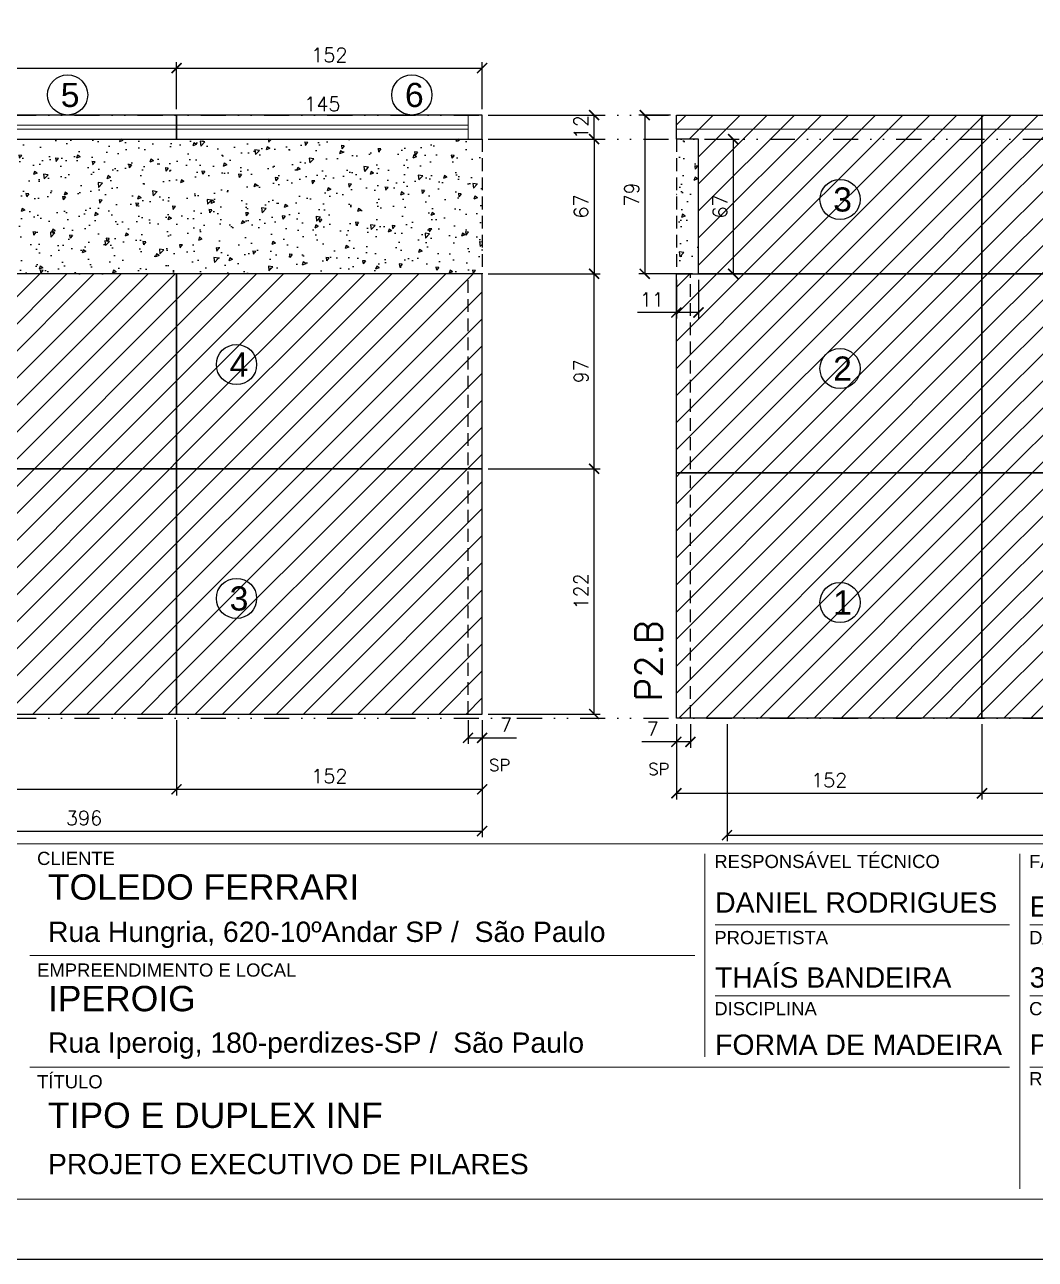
# Model space of a CAD drawing. Extents: x -23436 to 4767, y -3862 to 10024.
# Drawn here: x -15473 to -14971, y 6382 to 6996 of the extents above; entities that cross this region are included whole.
import ezdxf
from ezdxf.enums import TextEntityAlignment as Align

# ---------------------------------------------------------------- set-up
doc = ezdxf.new("R2010")
doc.units = 0
doc.header["$PDMODE"] = 2
doc.header["$PDSIZE"] = 10
doc.linetypes.add('DIVIDE2', pattern=[0.625, 0.25, -0.125, 0, -0.125, 0, -0.125])
doc.linetypes.add('HIDDEN', pattern=[9.525, 6.35, -3.175])
doc.layers.get('0').update_dxf_attribs({"lineweight": 13})
doc.layers.get('Defpoints').update_dxf_attribs({"lineweight": 13})
for name, color, linetype in [('Concreto', 250, 'HIDDEN'), ('Cota', 4, 'Continuous'), ('Cota Sarrafo', 180, 'Continuous'), ('MB Logo', 254, 'Continuous'), ('Nível', 160, 'Continuous'), ('Painéis', 30, 'Continuous'), ('Reaproveitamento', 252, 'Continuous'), ('Romaneio', 10, 'Continuous'), ('Sarrafo de Pressão', 42, 'HIDDEN')]:
    doc.layers.add(name, color=color, linetype=linetype)
for name, color, linetype, lineweight in [('cotas', 4, 'Continuous', 13), ('FOLHA MB', 7, 'Continuous', 13), ('Texto Seção', 7, 'Continuous', 15)]:
    doc.layers.add(name, color=color, linetype=linetype, lineweight=lineweight)
doc.layers.add('Laje_Perimetro', color=7, linetype='Continuous', plot=False)
doc.styles.add('ARIAL', font='arial.ttf', dxfattribs={"oblique": 15, "height": 25})
doc.styles.add('MB_C01', font='arial.ttf', dxfattribs={"height": 1.3})
doc.styles.add('MB_C02', font='arial.ttf', dxfattribs={"height": 2})
doc.styles.add('MB_C03', font='arial.ttf', dxfattribs={"height": 2.5})
doc.styles.add('REGUA-120', font='ROMANS.shx', dxfattribs={"height": 15})
doc.styles.add('ROMANS', font='romans.shx')
doc.dimstyles.new('Cota Paínel', dxfattribs={"dimtxt": 7, "dimasz": 5, "dimexe": 3, "dimexo": 3, "dimgap": 3, "dimtad": 1, "dimdec": 1, "dimzin": 12, "dimdsep": 46, "dimtxsty": 'ROMANS', "dimblk": 'ARCHTICK', "dimcen": 0, "dimclrd": 4, "dimclre": 4, "dimclrt": 1, "dimadec": 1, "dimazin": 3, "dimtfac": 1, "dimtdec": 1, "dimtmove": 0, "dimatfit": 3, "dimldrblk": 'OBLIQUE', "dimfxl": 0, "dimtolj": 1, "dimtzin": 12, "dimarcsym": 0})
doc.dimstyles.new('PAINEL', dxfattribs={"dimtxt": 7, "dimasz": 5, "dimexe": 3, "dimexo": 3, "dimgap": 3, "dimtad": 1, "dimdec": 1, "dimzin": 12, "dimdsep": 46, "dimtxsty": 'ROMANS', "dimblk": 'ARCHTICK', "dimcen": 0, "dimclrd": 4, "dimclre": 4, "dimclrt": 1, "dimadec": 1, "dimazin": 3, "dimtfac": 1, "dimtdec": 1, "dimtmove": 0, "dimatfit": 3, "dimldrblk": 'OBLIQUE', "dimfxl": 0, "dimtolj": 1, "dimtzin": 12, "dimarcsym": 0})
doc.dimstyles.new('projeto2', dxfattribs={"dimtxt": 7, "dimasz": 5, "dimexe": 1.25, "dimexo": 2.5, "dimgap": 2, "dimtad": 1, "dimdec": 1, "dimdsep": 46, "dimtxsty": 'ROMANS', "dimblk": 'OBLIQUE', "dimcen": 10, "dimdle": 1, "dimse1": 1, "dimse2": 1, "dimsd1": 1, "dimsd2": 1, "dimclrd": 256, "dimclre": 256, "dimclrt": 1, "dimadec": 0, "dimazin": 0, "dimtfac": 1, "dimtdec": 1, "dimtmove": 0, "dimatfit": 3, "dimldrblk": 'OBLIQUE', "dimfxl": 0, "dimlwd": -1, "dimlwe": -1, "dimarcsym": 0})
pattern_1 = [(45, (-11602.353, -9e-13), (-6.735192, 6.735192), [])]

# ---------------------------------------------------------------- blocks, each defined once
blk = doc.blocks.new('A$C169d8357')
at = {"layer": 'FOLHA MB', "color": 1}
for p, q in [((1109.82, 356.72), (70, 356.72)), ((786.55, 351.67), (786.55, 250.65)), ((943.14, 351.67), (943.14, 184.99)), ((938.09, 316.32), (791.61, 316.32)), ((1109.82, 316.32), (948.19, 316.32)), ((781.5, 301.16), (450.7, 301.16)), ((938.09, 280.96), (791.61, 280.96)), ((1109.82, 280.96), (948.19, 280.96)), ((938.09, 245.6), (450.7, 245.6)), ((1109.82, 245.6), (948.19, 245.6))]:
    blk.add_line(p, q, dxfattribs=at)
for points in [[(0, 1199.94), (0, 149.94), (1485.02, 149.94), (1485.02, 1199.94)], [(70, 1169.94), (70, 179.94), (1455.02, 179.94), (1455.02, 1169.94)]]:
    blk.add_lwpolyline(points, close=True, dxfattribs=at)
at = {"layer": 'FOLHA MB', "color": 6}
for s, height, style, p in [('CLIENTE', 6.566, 'MB_C01', (454.33, 346.12)), ('RESPONSÁVEL TÉCNICO', 6.5663, 'MB_C01', (791.21, 344.6)), ('FASE DO PROJETO', 6.5663, 'MB_C01', (947.79, 344.6)), ('Rua Hungria, 620-10ºAndar SP /  São Paulo', 10.102, 'MB_C02', (459.73, 307.83)), ('PROJETISTA', 6.566, 'MB_C01', (791.21, 306.72)), ('DATA', 6.566, 'MB_C01', (947.79, 306.72)), ('EMPREENDIMENTO E LOCAL', 6.5663, 'MB_C01', (454.33, 290.56)), ('DISCIPLINA', 6.566, 'MB_C01', (791.21, 271.36)), ('COR MADEIRA', 6.5663, 'MB_C01', (947.79, 271.36)), ('Rua Iperoig, 180-perdizes-SP /  São Paulo', 10.102, 'MB_C02', (459.73, 252.69)), ('TÍTULO', 6.566, 'MB_C01', (454.33, 234.99)), ('REVISÃO', 6.566, 'MB_C01', (947.79, 236.51)), ('PROJETO EXECUTIVO DE PILARES', 10.102, 'MB_C02', (459.73, 192.28))]:
    blk.add_text(s, height=height, dxfattribs=dict(at, style=style)).set_placement(p)
at = {"layer": 'FOLHA MB', "color": 5}
for s, height, style, p in [('TOLEDO FERRARI', 12.6276, 'MB_C03', (459.73, 328.83)), ('DANIEL RODRIGUES', 10.102, 'MB_C02', (791.61, 322.38)), ('EXECUTIVO', 10.102, 'MB_C02', (948.09, 320.46)), ('THAÍS BANDEIRA', 10.102, 'MB_C02', (791.51, 285.11)), ('31/05/2023', 10.102, 'MB_C02', (948.09, 285.11)), ('IPEROIG', 12.628, 'MB_C03', (459.73, 273.34)), ('PADRÃO', 10.102, 'MB_C02', (948.09, 251.76)), ('FORMA DE MADEIRA', 10.102, 'MB_C02', (791.61, 251.66)), ('TIPO E DUPLEX INF', 12.6276, 'MB_C03', (459.73, 215.3))]:
    blk.add_text(s, height=height, dxfattribs=dict(at, style=style)).set_placement(p)
blk = doc.blocks.new('_ArchTick')
at = {"color": 0, "linetype": 'ByBlock', "const_width": 0.15}
blk.add_lwpolyline([(-0.5, -0.5), (0.5, 0.5)], dxfattribs=at)
blk = doc.blocks.new('*D3924')
at = {"layer": 'cotas', "color": 4, "lineweight": -2, "transparency": 16777216}
for p, q in [((-15242.67, 6775.55), (-15186.97, 6775.55)), ((-15189.97, 6653.55), (-15189.97, 6775.55)), ((-15242.67, 6653.55), (-15186.97, 6653.55))]:
    blk.add_line(p, q, dxfattribs=at)
at = {"layer": 'Defpoints', "color": 0, "transparency": 16777216}
for p in [(-15245.67, 6775.55), (-15189.97, 6775.55), (-15245.67, 6653.55)]:
    blk.add_point(p, dxfattribs=at)
at = {"layer": 'cotas', "color": 4, "lineweight": -2, "transparency": 16777216, "xscale": 5, "yscale": 5, "zscale": 5}
for p, rotation in [((-15189.97, 6775.55), 90), ((-15189.97, 6653.55), 270)]:
    blk.add_blockref('_ArchTick', p, dxfattribs=dict(at, rotation=rotation))
at = {"layer": 'cotas', "color": 1, "transparency": 16777216, "insert": (-15196.47, 6714.55), "char_height": 7, "attachment_point": 5, "rotation": 90, "style": 'ROMANS'}
blk.add_mtext('\\A1;122', dxfattribs=at)
blk = doc.blocks.new('_OBLIQUE')
at = {"color": 0, "linetype": 'ByBlock', "lineweight": -2}
for p, q in [((0, 0), (-1, 0)), ((-0.5, -0.5), (0.5, 0.5))]:
    blk.add_line(p, q, dxfattribs=at)
blk = doc.blocks.new('*D3925')
at = {"layer": 'cotas', "color": 4, "lineweight": -2, "transparency": 16777216}
for p, q in [((-15641.67, 6650.55), (-15641.67, 6613.09)), ((-15397.67, 6650.55), (-15397.67, 6613.09)), ((-15641.67, 6616.09), (-15397.67, 6616.09))]:
    blk.add_line(p, q, dxfattribs=at)
at = {"layer": 'Defpoints', "color": 0, "transparency": 16777216}
for p in [(-15641.67, 6653.55), (-15397.67, 6653.55), (-15397.67, 6616.09)]:
    blk.add_point(p, dxfattribs=at)
at = {"layer": 'cotas', "color": 4, "lineweight": -2, "transparency": 16777216, "xscale": 5, "yscale": 5, "zscale": 5, "rotation": 180}
blk.add_blockref('_ArchTick', (-15641.67, 6616.09), dxfattribs=at)
at = {"layer": 'cotas', "color": 4, "lineweight": -2, "transparency": 16777216, "xscale": 5, "yscale": 5, "zscale": 5}
blk.add_blockref('_ArchTick', (-15397.67, 6616.09), dxfattribs=at)
at = {"layer": 'cotas', "color": 1, "transparency": 16777216, "insert": (-15519.67, 6622.59), "char_height": 7, "attachment_point": 5, "style": 'ROMANS'}
blk.add_mtext('\\A1;244', dxfattribs=at)
blk = doc.blocks.new('*D3926')
at = {"layer": 'cotas', "color": 4, "lineweight": -2, "transparency": 16777216}
for p, q in [((-15397.67, 6650.55), (-15397.67, 6613.09)), ((-15245.67, 6650.55), (-15245.67, 6613.09)), ((-15397.67, 6616.09), (-15245.67, 6616.09))]:
    blk.add_line(p, q, dxfattribs=at)
at = {"layer": 'Defpoints', "color": 0, "transparency": 16777216}
for p in [(-15397.67, 6653.55), (-15245.67, 6653.55), (-15245.67, 6616.09)]:
    blk.add_point(p, dxfattribs=at)
at = {"layer": 'cotas', "color": 4, "lineweight": -2, "transparency": 16777216, "xscale": 5, "yscale": 5, "zscale": 5, "rotation": 180}
blk.add_blockref('_ArchTick', (-15397.67, 6616.09), dxfattribs=at)
at = {"layer": 'cotas', "color": 4, "lineweight": -2, "transparency": 16777216, "xscale": 5, "yscale": 5, "zscale": 5}
blk.add_blockref('_ArchTick', (-15245.67, 6616.09), dxfattribs=at)
at = {"layer": 'cotas', "color": 1, "transparency": 16777216, "insert": (-15321.67, 6622.59), "char_height": 7, "attachment_point": 5, "style": 'ROMANS'}
blk.add_mtext('\\A1;152', dxfattribs=at)
blk = doc.blocks.new('*D3927')
at = {"layer": 'cotas', "color": 4, "lineweight": -2, "transparency": 16777216}
for p, q in [((-15242.67, 6951.55), (-15186.97, 6951.55)), ((-15189.97, 6939.55), (-15189.97, 6951.55)), ((-15242.67, 6939.55), (-15186.97, 6939.55))]:
    blk.add_line(p, q, dxfattribs=at)
at = {"layer": 'Defpoints', "color": 0, "transparency": 16777216}
for p in [(-15245.67, 6951.55), (-15189.97, 6951.55), (-15245.67, 6939.55)]:
    blk.add_point(p, dxfattribs=at)
at = {"layer": 'cotas', "color": 4, "lineweight": -2, "transparency": 16777216, "xscale": 5, "yscale": 5, "zscale": 5}
for p, rotation in [((-15189.97, 6951.55), 90), ((-15189.97, 6939.55), 270)]:
    blk.add_blockref('_ArchTick', p, dxfattribs=dict(at, rotation=rotation))
at = {"layer": 'cotas', "color": 1, "transparency": 16777216, "insert": (-15196.47, 6945.55), "char_height": 7, "attachment_point": 5, "rotation": 90, "style": 'ROMANS'}
blk.add_mtext('\\A1;12', dxfattribs=at)
blk = doc.blocks.new('*D3928')
at = {"layer": 'cotas', "color": 4, "lineweight": -2, "transparency": 16777216}
for p, q in [((-15630.67, 6948.55), (-15630.67, 6977.91)), ((-15397.67, 6954.55), (-15397.67, 6977.91)), ((-15630.67, 6974.91), (-15397.67, 6974.91))]:
    blk.add_line(p, q, dxfattribs=at)
at = {"layer": 'Defpoints', "color": 0, "transparency": 16777216}
for p in [(-15397.67, 6974.91), (-15397.67, 6951.55), (-15630.67, 6945.55)]:
    blk.add_point(p, dxfattribs=at)
at = {"layer": 'cotas', "color": 4, "lineweight": -2, "transparency": 16777216, "xscale": 5, "yscale": 5, "zscale": 5, "rotation": 180}
blk.add_blockref('_ArchTick', (-15630.67, 6974.91), dxfattribs=at)
at = {"layer": 'cotas', "color": 4, "lineweight": -2, "transparency": 16777216, "xscale": 5, "yscale": 5, "zscale": 5}
blk.add_blockref('_ArchTick', (-15397.67, 6974.91), dxfattribs=at)
at = {"layer": 'cotas', "color": 1, "transparency": 16777216, "insert": (-15514.17, 6981.41), "char_height": 7, "attachment_point": 5, "style": 'ROMANS'}
blk.add_mtext('\\A1;233', dxfattribs=at)
blk = doc.blocks.new('*D3929')
at = {"layer": 'cotas', "color": 4, "lineweight": -2, "transparency": 16777216}
for p, q in [((-15397.67, 6954.55), (-15397.67, 6977.91)), ((-15245.67, 6954.55), (-15245.67, 6977.91)), ((-15397.67, 6974.91), (-15245.67, 6974.91))]:
    blk.add_line(p, q, dxfattribs=at)
at = {"layer": 'Defpoints', "color": 0, "transparency": 16777216}
for p in [(-15245.67, 6974.91), (-15397.67, 6951.55), (-15245.67, 6951.55)]:
    blk.add_point(p, dxfattribs=at)
at = {"layer": 'cotas', "color": 4, "lineweight": -2, "transparency": 16777216, "xscale": 5, "yscale": 5, "zscale": 5, "rotation": 180}
blk.add_blockref('_ArchTick', (-15397.67, 6974.91), dxfattribs=at)
at = {"layer": 'cotas', "color": 4, "lineweight": -2, "transparency": 16777216, "xscale": 5, "yscale": 5, "zscale": 5}
blk.add_blockref('_ArchTick', (-15245.67, 6974.91), dxfattribs=at)
at = {"layer": 'cotas', "color": 1, "transparency": 16777216, "insert": (-15321.67, 6981.41), "char_height": 7, "attachment_point": 5, "style": 'ROMANS'}
blk.add_mtext('\\A1;152', dxfattribs=at)
blk = doc.blocks.new('*D3931')
at = {"layer": 'cotas', "color": 4, "lineweight": -2, "transparency": 16777216}
for p, q in [((-15641.67, 6650.55), (-15641.67, 6592.31)), ((-15245.67, 6650.55), (-15245.67, 6592.31)), ((-15641.67, 6595.31), (-15245.67, 6595.31))]:
    blk.add_line(p, q, dxfattribs=at)
at = {"layer": 'Defpoints', "color": 0, "transparency": 16777216}
for p in [(-15641.67, 6653.55), (-15245.67, 6653.55), (-15245.67, 6595.31)]:
    blk.add_point(p, dxfattribs=at)
at = {"layer": 'cotas', "color": 4, "lineweight": -2, "transparency": 16777216, "xscale": 5, "yscale": 5, "zscale": 5, "rotation": 180}
blk.add_blockref('_ArchTick', (-15641.67, 6595.31), dxfattribs=at)
at = {"layer": 'cotas', "color": 4, "lineweight": -2, "transparency": 16777216, "xscale": 5, "yscale": 5, "zscale": 5}
blk.add_blockref('_ArchTick', (-15245.67, 6595.31), dxfattribs=at)
at = {"layer": 'cotas', "color": 1, "transparency": 16777216, "insert": (-15443.67, 6601.81), "char_height": 7, "attachment_point": 5, "style": 'ROMANS'}
blk.add_mtext('\\A1;396', dxfattribs=at)
blk = doc.blocks.new('*D3879')
at = {"layer": 'Cota', "color": 4, "lineweight": -2, "transparency": 16777216}
for p, q in [((-15252.67, 6650.55), (-15252.67, 6638.69)), ((-15245.67, 6650.55), (-15245.67, 6638.69)), ((-15252.67, 6641.69), (-15245.67, 6641.69)), ((-15245.67, 6641.69), (-15228.5, 6641.69))]:
    blk.add_line(p, q, dxfattribs=at)
at = {"layer": 'Defpoints', "color": 0, "transparency": 16777216}
for p in [(-15252.67, 6653.55), (-15245.67, 6653.55), (-15245.67, 6641.69)]:
    blk.add_point(p, dxfattribs=at)
at = {"layer": 'Cota', "color": 4, "lineweight": -2, "transparency": 16777216, "xscale": 5, "yscale": 5, "zscale": 5, "rotation": 180}
blk.add_blockref('_ArchTick', (-15252.67, 6641.69), dxfattribs=at)
at = {"layer": 'Cota', "color": 4, "lineweight": -2, "transparency": 16777216, "xscale": 5, "yscale": 5, "zscale": 5}
blk.add_blockref('_ArchTick', (-15245.67, 6641.69), dxfattribs=at)
at = {"layer": 'Cota', "color": 1, "transparency": 16777216, "insert": (-15233.83, 6648.19), "char_height": 7, "attachment_point": 5, "style": 'ROMANS'}
blk.add_mtext('\\A1;7', dxfattribs=at)
blk = doc.blocks.new('*D3884')
at = {"layer": 'cotas', "color": 4, "lineweight": -2, "transparency": 16777216}
for p, q in [((-15242.67, 6872.55), (-15186.97, 6872.55)), ((-15189.97, 6775.55), (-15189.97, 6872.55)), ((-15242.67, 6775.55), (-15186.97, 6775.55))]:
    blk.add_line(p, q, dxfattribs=at)
at = {"layer": 'Defpoints', "color": 0, "transparency": 16777216}
for p in [(-15245.67, 6872.55), (-15189.97, 6872.55), (-15245.67, 6775.55)]:
    blk.add_point(p, dxfattribs=at)
at = {"layer": 'cotas', "color": 4, "lineweight": -2, "transparency": 16777216, "xscale": 5, "yscale": 5, "zscale": 5}
for p, rotation in [((-15189.97, 6872.55), 90), ((-15189.97, 6775.55), 270)]:
    blk.add_blockref('_ArchTick', p, dxfattribs=dict(at, rotation=rotation))
at = {"layer": 'cotas', "color": 1, "transparency": 16777216, "insert": (-15196.47, 6824.05), "char_height": 7, "attachment_point": 5, "rotation": 90, "style": 'ROMANS'}
blk.add_mtext('\\A1;97', dxfattribs=at)
blk = doc.blocks.new('*D3885')
at = {"layer": 'Defpoints', "color": 0, "transparency": 16777216}
for p in [(-15623.67, 6951.55), (-15397.67, 6951.55), (-15397.67, 6951.55)]:
    blk.add_point(p, dxfattribs=at)
at = {"layer": 'Cota Sarrafo', "color": 1, "transparency": 16777216, "insert": (-15510.67, 6957.05), "char_height": 7, "attachment_point": 5, "style": 'ROMANS'}
blk.add_mtext('226', dxfattribs=at)
blk = doc.blocks.new('*D3886')
at = {"layer": 'Defpoints', "color": 0, "transparency": 16777216}
for p in [(-15397.67, 6951.55), (-15252.67, 6951.55), (-15252.67, 6951.55)]:
    blk.add_point(p, dxfattribs=at)
at = {"layer": 'Cota Sarrafo', "color": 1, "transparency": 16777216, "insert": (-15325.17, 6957.05), "char_height": 7, "attachment_point": 5, "style": 'ROMANS'}
blk.add_mtext('145', dxfattribs=at)
blk = doc.blocks.new('*D5044')
at = {"layer": 'cotas', "color": 4, "lineweight": -2, "transparency": 16777216}
for p, q in [((-15222.41, 6939.55), (-15186.97, 6939.55)), ((-15189.97, 6939.55), (-15189.97, 6872.55)), ((-15222.41, 6872.55), (-15186.97, 6872.55))]:
    blk.add_line(p, q, dxfattribs=at)
at = {"layer": 'Defpoints', "color": 0, "transparency": 16777216}
for p in [(-15225.41, 6939.55), (-15225.41, 6872.55), (-15189.97, 6872.55)]:
    blk.add_point(p, dxfattribs=at)
at = {"layer": 'cotas', "color": 4, "lineweight": -2, "transparency": 16777216, "xscale": 5, "yscale": 5, "zscale": 5}
for p, rotation in [((-15189.97, 6939.55), 90), ((-15189.97, 6872.55), 270)]:
    blk.add_blockref('_ArchTick', p, dxfattribs=dict(at, rotation=rotation))
at = {"layer": 'cotas', "color": 1, "transparency": 16777216, "insert": (-15196.47, 6906.05), "char_height": 7, "attachment_point": 5, "rotation": 90, "style": 'ROMANS'}
blk.add_mtext('\\A1;67', dxfattribs=at)
blk = doc.blocks.new('*D5213')
at = {"layer": 'cotas', "color": 4, "lineweight": -2, "transparency": 16777216}
for p, q in [((-15149.04, 6648.55), (-15149.04, 6611.09)), ((-14997.04, 6648.55), (-14997.04, 6611.09)), ((-15149.04, 6614.09), (-14997.04, 6614.09))]:
    blk.add_line(p, q, dxfattribs=at)
at = {"layer": 'Defpoints', "color": 0, "transparency": 16777216}
for p in [(-15149.04, 6651.55), (-14997.04, 6651.55), (-14997.04, 6614.09)]:
    blk.add_point(p, dxfattribs=at)
at = {"layer": 'cotas', "color": 4, "lineweight": -2, "transparency": 16777216, "xscale": 5, "yscale": 5, "zscale": 5, "rotation": 180}
blk.add_blockref('_ArchTick', (-15149.04, 6614.09), dxfattribs=at)
at = {"layer": 'cotas', "color": 4, "lineweight": -2, "transparency": 16777216, "xscale": 5, "yscale": 5, "zscale": 5}
blk.add_blockref('_ArchTick', (-14997.04, 6614.09), dxfattribs=at)
at = {"layer": 'cotas', "color": 1, "transparency": 16777216, "insert": (-15073.04, 6620.59), "char_height": 7, "attachment_point": 5, "style": 'ROMANS'}
blk.add_mtext('\\A1;152', dxfattribs=at)
blk = doc.blocks.new('*D5214')
at = {"layer": 'cotas', "color": 4, "lineweight": -2, "transparency": 16777216}
for p, q in [((-14997.04, 6648.55), (-14997.04, 6611.09)), ((-14753.04, 6648.55), (-14753.04, 6611.09)), ((-14997.04, 6614.09), (-14753.04, 6614.09))]:
    blk.add_line(p, q, dxfattribs=at)
at = {"layer": 'Defpoints', "color": 0, "transparency": 16777216}
for p in [(-14997.04, 6651.55), (-14753.04, 6651.55), (-14753.04, 6614.09)]:
    blk.add_point(p, dxfattribs=at)
at = {"layer": 'cotas', "color": 4, "lineweight": -2, "transparency": 16777216, "xscale": 5, "yscale": 5, "zscale": 5, "rotation": 180}
blk.add_blockref('_ArchTick', (-14997.04, 6614.09), dxfattribs=at)
at = {"layer": 'cotas', "color": 4, "lineweight": -2, "transparency": 16777216, "xscale": 5, "yscale": 5, "zscale": 5}
blk.add_blockref('_ArchTick', (-14753.04, 6614.09), dxfattribs=at)
at = {"layer": 'cotas', "color": 1, "transparency": 16777216, "insert": (-14875.04, 6620.59), "char_height": 7, "attachment_point": 5, "style": 'ROMANS'}
blk.add_mtext('\\A1;244', dxfattribs=at)
blk = doc.blocks.new('*D5216')
at = {"layer": 'cotas', "color": 4, "lineweight": -2, "transparency": 16777216}
for p, q in [((-15123.84, 6648.55), (-15123.84, 6590.31)), ((-14727.84, 6648.55), (-14727.84, 6590.31)), ((-15123.84, 6593.31), (-14727.84, 6593.31))]:
    blk.add_line(p, q, dxfattribs=at)
at = {"layer": 'Defpoints', "color": 0, "transparency": 16777216}
for p in [(-15123.84, 6651.55), (-14727.84, 6651.55), (-14727.84, 6593.31)]:
    blk.add_point(p, dxfattribs=at)
at = {"layer": 'cotas', "color": 4, "lineweight": -2, "transparency": 16777216, "xscale": 5, "yscale": 5, "zscale": 5, "rotation": 180}
blk.add_blockref('_ArchTick', (-15123.84, 6593.31), dxfattribs=at)
at = {"layer": 'cotas', "color": 4, "lineweight": -2, "transparency": 16777216, "xscale": 5, "yscale": 5, "zscale": 5}
blk.add_blockref('_ArchTick', (-14727.84, 6593.31), dxfattribs=at)
at = {"layer": 'cotas', "color": 1, "transparency": 16777216, "insert": (-14925.84, 6599.81), "char_height": 7, "attachment_point": 5, "style": 'ROMANS'}
blk.add_mtext('\\A1;396', dxfattribs=at)
blk = doc.blocks.new('*D5218')
at = {"layer": 'Cota', "color": 4, "lineweight": -2, "transparency": 16777216}
for p, q in [((-15149.04, 6648.55), (-15149.04, 6636.69)), ((-15142.04, 6648.55), (-15142.04, 6636.69)), ((-15149.04, 6639.69), (-15166.2, 6639.69)), ((-15142.04, 6639.69), (-15149.04, 6639.69))]:
    blk.add_line(p, q, dxfattribs=at)
at = {"layer": 'Defpoints', "color": 0, "transparency": 16777216}
for p in [(-15149.04, 6651.55), (-15142.04, 6651.55), (-15149.04, 6639.69)]:
    blk.add_point(p, dxfattribs=at)
at = {"layer": 'Cota', "color": 4, "lineweight": -2, "transparency": 16777216, "xscale": 5, "yscale": 5, "zscale": 5, "rotation": 180}
blk.add_blockref('_ArchTick', (-15149.04, 6639.69), dxfattribs=at)
at = {"layer": 'Cota', "color": 4, "lineweight": -2, "transparency": 16777216, "xscale": 5, "yscale": 5, "zscale": 5}
blk.add_blockref('_ArchTick', (-15142.04, 6639.69), dxfattribs=at)
at = {"layer": 'Cota', "color": 1, "transparency": 16777216, "insert": (-15160.87, 6646.19), "char_height": 7, "attachment_point": 5, "style": 'ROMANS'}
blk.add_mtext('\\A1;7', dxfattribs=at)
blk = doc.blocks.new('*D5221')
at = {"layer": 'cotas', "color": 4, "lineweight": -2, "transparency": 16777216}
for p, q in [((-15152.04, 6951.55), (-15167.77, 6951.55)), ((-15164.77, 6951.55), (-15164.77, 6872.55)), ((-15141.04, 6872.55), (-15167.77, 6872.55))]:
    blk.add_line(p, q, dxfattribs=at)
at = {"layer": 'Defpoints', "color": 0, "transparency": 16777216}
for p in [(-15149.04, 6951.55), (-15164.77, 6872.55), (-15138.04, 6872.55)]:
    blk.add_point(p, dxfattribs=at)
at = {"layer": 'cotas', "color": 4, "lineweight": -2, "transparency": 16777216, "xscale": 5, "yscale": 5, "zscale": 5}
for p, rotation in [((-15164.77, 6951.55), 90), ((-15164.77, 6872.55), 270)]:
    blk.add_blockref('_ArchTick', p, dxfattribs=dict(at, rotation=rotation))
at = {"layer": 'cotas', "color": 1, "transparency": 16777216, "insert": (-15171.27, 6912.05), "char_height": 7, "attachment_point": 5, "rotation": 90, "style": 'ROMANS'}
blk.add_mtext('\\A1;79', dxfattribs=at)
blk = doc.blocks.new('*D5222')
at = {"layer": 'cotas', "color": 4, "lineweight": -2, "transparency": 16777216}
for p, q in [((-15135.04, 6939.55), (-15117.83, 6939.55)), ((-15120.83, 6939.55), (-15120.83, 6872.55)), ((-15135.04, 6872.55), (-15117.83, 6872.55))]:
    blk.add_line(p, q, dxfattribs=at)
at = {"layer": 'Defpoints', "color": 0, "transparency": 16777216}
for p in [(-15138.04, 6939.55), (-15138.04, 6872.55), (-15120.83, 6872.55)]:
    blk.add_point(p, dxfattribs=at)
at = {"layer": 'cotas', "color": 4, "lineweight": -2, "transparency": 16777216, "xscale": 5, "yscale": 5, "zscale": 5}
for p, rotation in [((-15120.83, 6939.55), 90), ((-15120.83, 6872.55), 270)]:
    blk.add_blockref('_ArchTick', p, dxfattribs=dict(at, rotation=rotation))
at = {"layer": 'cotas', "color": 1, "transparency": 16777216, "insert": (-15127.33, 6906.05), "char_height": 7, "attachment_point": 5, "rotation": 90, "style": 'ROMANS'}
blk.add_mtext('\\A1;67', dxfattribs=at)
blk = doc.blocks.new('*D5223')
at = {"layer": 'cotas', "color": 4, "lineweight": -2, "transparency": 16777216}
for p, q in [((-15149.04, 6869.55), (-15149.04, 6850.32)), ((-15138.04, 6869.55), (-15138.04, 6850.32)), ((-15149.04, 6853.32), (-15168.37, 6853.32)), ((-15138.04, 6853.32), (-15149.04, 6853.32))]:
    blk.add_line(p, q, dxfattribs=at)
at = {"layer": 'Defpoints', "color": 0, "transparency": 16777216}
for p in [(-15149.04, 6872.55), (-15138.04, 6872.55), (-15149.04, 6853.32)]:
    blk.add_point(p, dxfattribs=at)
at = {"layer": 'cotas', "color": 4, "lineweight": -2, "transparency": 16777216, "xscale": 5, "yscale": 5, "zscale": 5, "rotation": 180}
blk.add_blockref('_ArchTick', (-15149.04, 6853.32), dxfattribs=at)
at = {"layer": 'cotas', "color": 4, "lineweight": -2, "transparency": 16777216, "xscale": 5, "yscale": 5, "zscale": 5}
blk.add_blockref('_ArchTick', (-15138.04, 6853.32), dxfattribs=at)
at = {"layer": 'cotas', "color": 1, "transparency": 16777216, "insert": (-15161.2, 6859.82), "char_height": 7, "attachment_point": 5, "style": 'ROMANS'}
blk.add_mtext('\\A1;11', dxfattribs=at)

msp = doc.modelspace()

# ---------------------------------------------------------------- hatches: boundary and pattern name
at = {"layer": 'Concreto'}
h = msp.add_hatch(dxfattribs=at)
h.set_pattern_fill('AR-CONC', color=256, scale=0.1, angle=180)
h.set_pattern_definition([(230, (1484.415, -78.665), (-18.218467, 1.593909), [1.905, -20.955]), (175, (1484.415, -78.665), (3.524342, -19.105685), [1.524, -16.764058]), (280.45144, (1482.897, -78.532), (-14.694125, -17.511775), [1.619, -17.809024]), (226.1842, (1484.415, -83.745), (-27.107904, 4.204233), [2.8575, -31.4325]), (276.63556, (1482.156, -83.395), (-23.740413, -24.742612), [2.428502, -26.71356]), (171.18415, (1484.415, -83.745), (-23.740413, -24.742612), [2.285997, -25.145973]), (201, (1481.875, -82.475), (-15.161439, 10.22652), [1.905, -20.955]), (146, (1481.875, -82.475), (-6.180203, -18.418797), [1.524, -16.764]), (251.45145, (1480.612, -81.623), (-21.341642, -8.192277), [1.619, -17.808994]), (217.5, (1484.4155, -78.665), (-0.3088603, -8.455504), [0, -16.5608, 0, -17.018, 0, -16.8275]), (187.5, (1484.4155, -78.665), (-6.6819663, -10.0180575), [0, -9.7028, 0, -16.1798, 0, -6.4135]), (147.5, (1490.08, -78.665), (-13.5590595, 0.5728744), [0, -6.35, 0, -19.812, 0, -26.289]), (137.5, (1492.62, -78.665), (-14.812918, -2.542649), [0, -8.255, 0, -13.1572, 0, -18.669])])
h.paths.add_polyline_path([(-15641.665, 6872.55), (-15641.665, 6939.55), (-15607.665, 6939.55), (-15245.665, 6939.55), (-15245.665, 6872.55)])
h = msp.add_hatch(dxfattribs=at)
h.set_pattern_fill('AR-CONC', color=256, scale=0.1, angle=180)
h.set_pattern_definition([(230, (-11602.353, -9e-13), (-18.218467, 1.593909), [1.905, -20.955]), (175, (-11602.353, -9e-13), (3.52434, -19.105685), [1.524, -16.76406]), (280.45144, (-11603.871, 0.133), (-14.694125, -17.511775), [1.619, -17.809024]), (226.1842, (-11602.353, -5.08), (-27.107904, 4.20423), [2.8575, -31.4325]), (276.63556, (-11604.612, -4.73), (-23.74041, -24.74261), [2.4285, -26.71356]), (171.18415, (-11602.353, -5.08), (-23.74041, -24.74261), [2.286, -25.14597]), (201, (-11604.893, -3.81), (-15.16144, 10.22652), [1.905, -20.955]), (146, (-11604.893, -3.81), (-6.180203, -18.418797), [1.524, -16.764]), (251.45145, (-11606.157, -2.958), (-21.34164, -8.192277), [1.619, -17.808994]), (217.5, (-11602.353, -9e-13), (-0.3088603, -8.455504), [0, -16.5608, 0, -17.018, 0, -16.8275]), (187.5, (-11602.353, -9e-13), (-6.681966, -10.018057), [0, -9.7028, 0, -16.1798, 0, -6.4135]), (147.5, (-11596.689, -9e-13), (-13.5590595, 0.5728744), [0, -6.35, 0, -19.812, 0, -26.289]), (137.5, (-11594.149, -9e-13), (-14.812918, -2.54265), [0, -8.255, 0, -13.1572, 0, -18.669])])
h.paths.add_polyline_path([(-15149.036, 6872.55), (-15138.036, 6872.55), (-15138.036, 6939.55), (-15149.036, 6939.55)])
at = {"layer": 'Reaproveitamento'}
h = msp.add_hatch(dxfattribs=at)
h.set_pattern_fill('ANSI31', color=256, scale=3, style=0)
h.set_pattern_definition(pattern_1)
h.paths.add_polyline_path([(-14564.249, 6939.55), (-14545.249, 6939.55), (-14545.249, 6951.55), (-14564.249, 6951.55)])
edge = h.paths.add_edge_path()
edge.add_line((-15763.006, 6939.55), (-14466.356, 6939.55))
h = msp.add_hatch(dxfattribs=at)
h.set_pattern_fill('ANSI31', color=256, scale=3, style=0)
h.set_pattern_definition(pattern_1)
h.paths.add_polyline_path([(-15149.036, 6939.55), (-15149.036, 6951.55), (-14997.036, 6951.55), (-14997.036, 6872.55), (-15138.036, 6872.55), (-15138.036, 6939.55)])
h = msp.add_hatch(dxfattribs=at)
h.set_pattern_fill('ANSI31', color=256, scale=3, style=0)
h.set_pattern_definition(pattern_1)
h.paths.add_polyline_path([(-14997.036, 6951.55), (-14760.036, 6951.55), (-14760.036, 6872.55), (-14997.036, 6872.55)])
h = msp.add_hatch(dxfattribs=at)
h.set_pattern_fill('ANSI31', color=256, scale=3, style=0)
h.set_pattern_definition(pattern_1)
h.paths.add_polyline_path([(-15641.665, 6775.55), (-15397.665, 6775.55), (-15397.665, 6872.55), (-15641.665, 6872.55)])
h = msp.add_hatch(dxfattribs=at)
h.set_pattern_fill('ANSI31', color=256, scale=3, style=0)
h.set_pattern_definition(pattern_1)
h.paths.add_polyline_path([(-15397.665, 6775.55), (-15245.665, 6775.55), (-15245.665, 6872.55), (-15397.665, 6872.55)])
h = msp.add_hatch(dxfattribs=at)
h.set_pattern_fill('ANSI31', color=256, scale=3, style=0)
h.set_pattern_definition(pattern_1)
h.paths.add_polyline_path([(-14997.036, 6773.55), (-15149.036, 6773.55), (-15149.036, 6872.55), (-14997.036, 6872.55)])
h = msp.add_hatch(dxfattribs=at)
h.set_pattern_fill('ANSI31', color=256, scale=3, style=0)
h.set_pattern_definition(pattern_1)
h.paths.add_polyline_path([(-14753.036, 6773.55), (-14997.036, 6773.55), (-14997.036, 6872.55), (-14753.036, 6872.55)])
h = msp.add_hatch(dxfattribs=at)
h.set_pattern_fill('ANSI31', color=256, scale=3, style=0)
h.set_pattern_definition(pattern_1)
h.paths.add_polyline_path([(-15641.665, 6653.55), (-15397.665, 6653.55), (-15397.665, 6775.55), (-15641.665, 6775.55)])
h = msp.add_hatch(dxfattribs=at)
h.set_pattern_fill('ANSI31', color=256, scale=3, style=0)
h.set_pattern_definition(pattern_1)
h.paths.add_polyline_path([(-15397.665, 6653.55), (-15245.665, 6653.55), (-15245.665, 6775.55), (-15397.665, 6775.55)])
h = msp.add_hatch(dxfattribs=at)
h.set_pattern_fill('ANSI31', color=256, scale=3, style=0)
h.set_pattern_definition(pattern_1)
h.paths.add_polyline_path([(-14997.036, 6651.55), (-15149.036, 6651.55), (-15149.036, 6773.55), (-14997.036, 6773.55)])
h = msp.add_hatch(dxfattribs=at)
h.set_pattern_fill('ANSI31', color=256, scale=3, style=0)
h.set_pattern_definition(pattern_1)
h.paths.add_polyline_path([(-14753.036, 6651.55), (-14997.036, 6651.55), (-14997.036, 6773.55), (-14753.036, 6773.55)])

# ---------------------------------------------------------------- linework, layer by layer
at = {"layer": 'Concreto'}
for points in [[(-15641.665, 6872.55), (-15641.665, 6939.55), (-15630.665, 6939.55), (-15630.665, 6939.55), (-15245.665, 6939.55), (-15245.665, 6872.55)], [(-15149.036, 6872.55), (-15138.036, 6872.55), (-15138.036, 6939.55), (-15149.036, 6939.55)]]:
    msp.add_lwpolyline(points, close=True, dxfattribs=at)
at = {"layer": 'cotas', "color": 50}
for p, q in [((-15623.665, 6951.55), (-15252.665, 6951.55)), ((-15252.665, 6951.55), (-15249.165, 6951.55)), ((-15252.665, 6951.55), (-15252.665, 6939.55)), ((-15252.665, 6951.55), (-15252.665, 6949.05)), ((-15252.665, 6946.55), (-15252.665, 6949.05)), ((-15245.665, 6951.55), (-15249.165, 6951.55)), ((-15245.665, 6951.55), (-15245.665, 6939.55)), ((-15149.036, 6951.55), (-15149.036, 6948.05)), ((-15149.036, 6951.55), (-14760.036, 6951.55)), ((-15149.036, 6944.55), (-15149.036, 6948.05)), ((-15623.665, 6946.55), (-15252.665, 6946.55)), ((-15252.665, 6944.55), (-15623.665, 6944.55)), ((-15252.665, 6944.55), (-15252.665, 6942.05)), ((-15252.665, 6939.55), (-15252.665, 6942.05)), ((-15149.036, 6944.55), (-14760.036, 6944.55)), ((-15252.665, 6939.55), (-15623.665, 6939.55)), ((-15252.665, 6939.55), (-15249.165, 6939.55)), ((-15245.665, 6939.55), (-15249.165, 6939.55))]:
    msp.add_line(p, q, dxfattribs=at)
at = {"layer": 'Laje_Perimetro'}
msp.add_lwpolyline([(-14436.356, 7432.259), (-15921.377, 7432.259), (-15921.377, 6382.259), (-14436.356, 6382.259)], close=True, dxfattribs=at)
at = {"layer": 'Nível', "color": 85, "linetype": 'DIVIDE2', "ltscale": 50, "true_color": 0x58ba48}
msp.add_line((-15763.006, 6951.55), (-14466.356, 6951.55), dxfattribs=at)
at = {"layer": 'Nível', "linetype": 'DIVIDE2', "ltscale": 50}
for p, q in [((-15763.006, 6939.55), (-14466.356, 6939.55)), ((-15763.006, 6651.55), (-14466.356, 6651.55))]:
    msp.add_line(p, q, dxfattribs=at)
at = {"layer": 'Painéis', "color": 32, "true_color": 0xcd6928}
msp.add_line((-15245.665, 6872.55), (-15641.665, 6872.55), dxfattribs=at)
for points in [[(-15630.665, 6939.55), (-15397.665, 6939.55), (-15397.665, 6951.55), (-15630.665, 6951.55)], [(-15397.665, 6939.55), (-15245.665, 6939.55), (-15245.665, 6951.55), (-15397.665, 6951.55)], [(-15149.036, 6939.55), (-15149.036, 6951.55), (-14997.036, 6951.55), (-14997.036, 6872.55), (-15138.036, 6872.55), (-15138.036, 6939.55)], [(-14997.036, 6951.55), (-14760.036, 6951.55), (-14760.036, 6872.55), (-14997.036, 6872.55)], [(-15641.665, 6775.55), (-15397.665, 6775.55), (-15397.665, 6872.55), (-15641.665, 6872.55)], [(-15397.665, 6775.55), (-15245.665, 6775.55), (-15245.665, 6872.55), (-15397.665, 6872.55)], [(-14997.036, 6773.55), (-15149.036, 6773.55), (-15149.036, 6872.55), (-14997.036, 6872.55)], [(-14753.036, 6773.55), (-14997.036, 6773.55), (-14997.036, 6872.55), (-14753.036, 6872.55)], [(-15641.665, 6653.55), (-15397.665, 6653.55), (-15397.665, 6775.55), (-15641.665, 6775.55)], [(-15397.665, 6653.55), (-15245.665, 6653.55), (-15245.665, 6775.55), (-15397.665, 6775.55)], [(-14997.036, 6651.55), (-15149.036, 6651.55), (-15149.036, 6773.55), (-14997.036, 6773.55)], [(-14753.036, 6651.55), (-14997.036, 6651.55), (-14997.036, 6773.55), (-14753.036, 6773.55)]]:
    msp.add_lwpolyline(points, close=True, dxfattribs=at)
at = {"layer": 'Romaneio'}
for centre in [(-15451.867, 6961.55), (-15280.64, 6961.55), (-15067.639, 6909.541), (-15367.849, 6827.426), (-15067.639, 6825.426), (-15367.849, 6711.032), (-15067.639, 6709.032)]:
    msp.add_circle(centre, 10, dxfattribs=at)
at = {"layer": 'Sarrafo de Pressão'}
for p, q in [((-15252.665, 6653.55), (-15252.665, 6872.55)), ((-15142.036, 6651.55), (-15142.036, 6872.55))]:
    msp.add_line(p, q, dxfattribs=at)

# ---------------------------------------------------------------- block references
at = {"layer": 'MB Logo'}
msp.add_blockref('A$C169d8357', (-15921.377, 6232.321), dxfattribs=at)

# ---------------------------------------------------------------- texts
at = {"layer": 'Romaneio', "color": 0, "style": 'ARIAL'}
for s, p in [('5', (-15450.614, 6961.55)), ('6', (-15279.387, 6961.55)), ('3', (-15066.387, 6909.541)), ('4', (-15366.597, 6827.426)), ('2', (-15066.387, 6825.426)), ('3', (-15366.597, 6711.032)), ('1', (-15066.387, 6709.032))]:
    msp.add_text(s, height=12, dxfattribs=at).set_placement(p, align=Align.MIDDLE_CENTER)
at = {"layer": 'Texto Seção', "insert": (-15156.35, 6659.936), "char_height": 13, "width": 285.32988, "attachment_point": 7, "rotation": 90, "style": 'REGUA-120'}
msp.add_mtext('P2.B', dxfattribs=at)
at = {"layer": 'Texto Seção', "char_height": 6, "style": 'ROMANS'}
for insert, attachment_point in [((-15231.654, 6625.123), 9), ((-15163.048, 6623.123), 7)]:
    msp.add_mtext('SP', dxfattribs=dict(at, insert=insert, attachment_point=attachment_point))

# ---------------------------------------------------------------- dimensions: what is measured, and where the dimension line sits
at = {"layer": 'Cota'}
dim = msp.add_linear_dim(base=(-15245.665, 6641.693), p1=(-15252.665, 6653.55), p2=(-15245.665, 6653.55), angle=180, dimstyle='Cota Paínel', dxfattribs=at)
dim.commit()
dim.dimension.update_dxf_attribs({"geometry": '*D3879', "text_midpoint": (-15233.832, 6641.693), "dimtype": 160})
dim = msp.add_linear_dim(base=(-15149.036, 6639.693), p1=(-15142.036, 6651.55), p2=(-15149.036, 6651.55), dimstyle='Cota Paínel', dxfattribs=at)
dim.commit()
dim.dimension.update_dxf_attribs({"geometry": '*D5218', "text_midpoint": (-15160.87, 6639.693), "dimtype": 160})
at = {"layer": 'Cota Sarrafo'}
for base, p1, p2, picture, middle in [((-15397.665, 6951.55), (-15623.665, 6951.55), (-15397.665, 6951.55), '*D3885', (-15510.665, 6957.05)), ((-15252.665, 6951.55), (-15397.665, 6951.55), (-15252.665, 6951.55), '*D3886', (-15325.165, 6957.05))]:
    dim = msp.add_linear_dim(base=base, p1=p1, p2=p2, dimstyle='projeto2', dxfattribs=at)
    dim.commit()
    dim.dimension.update_dxf_attribs({"geometry": picture, "text_midpoint": middle})
at = {"layer": 'cotas'}
for base, p1, p2, picture, middle in [((-15397.665, 6974.906), (-15630.665, 6945.55), (-15397.665, 6951.55), '*D3928', (-15514.165, 6981.406)), ((-15245.665, 6974.906), (-15397.665, 6951.55), (-15245.665, 6951.55), '*D3929', (-15321.665, 6981.406)), ((-15397.665, 6616.093), (-15641.665, 6653.55), (-15397.665, 6653.55), '*D3925', (-15519.665, 6622.593)), ((-15245.665, 6595.309), (-15641.665, 6653.55), (-15245.665, 6653.55), '*D3931', (-15443.665, 6601.809)), ((-15245.665, 6616.093), (-15397.665, 6653.55), (-15245.665, 6653.55), '*D3926', (-15321.665, 6622.593)), ((-14997.036, 6614.093), (-15149.036, 6651.55), (-14997.036, 6651.55), '*D5213', (-15073.036, 6620.593)), ((-14727.842, 6593.309), (-15123.842, 6651.55), (-14727.842, 6651.55), '*D5216', (-14925.842, 6599.809)), ((-14753.036, 6614.093), (-14997.036, 6651.55), (-14753.036, 6651.55), '*D5214', (-14875.036, 6620.593))]:
    dim = msp.add_linear_dim(base=base, p1=p1, p2=p2, dimstyle='PAINEL', override={"dimarcsym": 2}, dxfattribs=at)
    dim.commit()
    dim.dimension.update_dxf_attribs({"geometry": picture, "text_midpoint": middle})
dim = msp.add_linear_dim(base=(-15189.968, 6951.55), p1=(-15245.665, 6939.55), p2=(-15245.665, 6951.55), angle=90, dimstyle='PAINEL', override={"dimarcsym": 2}, dxfattribs=at)
dim.commit()
dim.dimension.update_dxf_attribs({"geometry": '*D3927', "text_midpoint": (-15189.968, 6945.55), "dimtype": 160})
at = {"layer": 'cotas', "color": 2}
for base, p1, p2, picture, middle in [((-15164.772, 6872.55), (-15149.036, 6951.55), (-15138.036, 6872.55), '*D5221', (-15171.272, 6912.05)), ((-15189.968, 6872.55), (-15225.415, 6939.55), (-15225.415, 6872.55), '*D5044', (-15196.468, 6906.05)), ((-15120.825, 6872.55), (-15138.036, 6939.55), (-15138.036, 6872.55), '*D5222', (-15127.325, 6906.05))]:
    dim = msp.add_linear_dim(base=base, p1=p1, p2=p2, angle=90, dimstyle='PAINEL', override={"dimarcsym": 2}, dxfattribs=at)
    dim.commit()
    dim.dimension.update_dxf_attribs({"geometry": picture, "text_midpoint": middle})
at = {"layer": 'cotas'}
for base, p1, p2, picture, middle in [((-15189.968, 6872.55), (-15245.665, 6775.55), (-15245.665, 6872.55), '*D3884', (-15196.468, 6824.05)), ((-15189.968, 6775.55), (-15245.665, 6653.55), (-15245.665, 6775.55), '*D3924', (-15196.468, 6714.55))]:
    dim = msp.add_linear_dim(base=base, p1=p1, p2=p2, angle=90, dimstyle='PAINEL', override={"dimarcsym": 2}, dxfattribs=at)
    dim.commit()
    dim.dimension.update_dxf_attribs({"geometry": picture, "text_midpoint": middle})
at = {"layer": 'cotas', "color": 2}
dim = msp.add_linear_dim(base=(-15149.036, 6853.318), p1=(-15138.036, 6872.55), p2=(-15149.036, 6872.55), dimstyle='PAINEL', override={"dimarcsym": 2}, dxfattribs=at)
dim.commit()
dim.dimension.update_dxf_attribs({"geometry": '*D5223', "text_midpoint": (-15161.203, 6859.818)})

doc.saveas('drawing.dxf')
